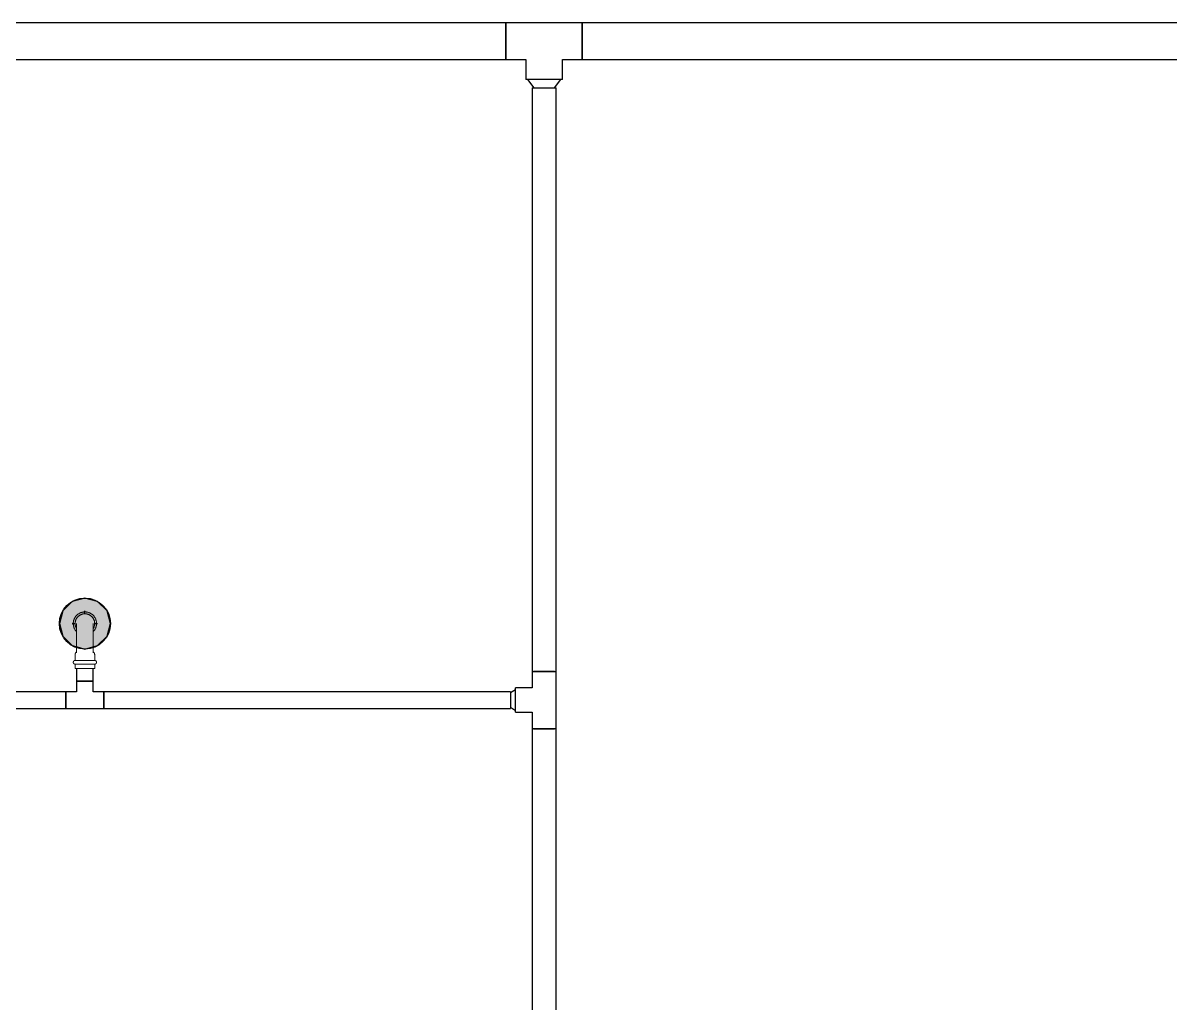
# Model space of a CAD drawing. Header units: inches. Extents: x -3327 to -1, y 8 to 1328.
# Drawn here: x -2009.5 to -1919.6, y 196.6 to 273.4 of the extents above; entities that cross this region are included whole.
import ezdxf

# ---------------------------------------------------------------- set-up
doc = ezdxf.new("R2010")
doc.units = ezdxf.units.IN
doc.header["$MEASUREMENT"] = 0
doc.layers.add('P-PIPE', color=3, linetype='Continuous', lineweight=9)
doc.layers.add('X - REF - FP', color=7, linetype='Continuous', true_color=0xb90000)

# ---------------------------------------------------------------- blocks, each defined once
blk = doc.blocks.new('Victaulic-VicPress316-Elbow 90-45deg Style P568_P571 - Standard-V2-SECOND LEVEL')
at = {"layer": 'P-PIPE'}
for p, q in [((-3203.704, 731.097), (-3203.704, 730.203)), ((-3202.389, 730.206), (-3202.389, 731.097)), ((-3203.813, 730.051), (-3203.813, 729.6)), ((-3203.046, 729.6), (-3203.813, 729.6)), ((-3203.813, 729.309), (-3203.813, 728.97)), ((-3203.046, 729.309), (-3203.813, 729.309)), ((-3202.28, 729.6), (-3203.046, 729.6)), ((-3202.28, 729.309), (-3203.046, 729.309)), ((-3202.28, 729.6), (-3202.28, 730.051)), ((-3202.28, 728.97), (-3202.28, 729.309)), ((-3203.813, 728.97), (-3203.046, 728.97)), ((-3203.046, 728.97), (-3202.28, 728.97))]:
    blk.add_line(p, q, dxfattribs=at)
at = {"layer": 'P-PIPE', "flags": 128}
for points in [[(-3203.046, 733.402), (-3203.083, 733.401), (-3203.119, 733.399), (-3203.155, 733.395), (-3203.191, 733.39), (-3203.227, 733.384), (-3203.263, 733.376), (-3203.298, 733.366), (-3203.333, 733.356), (-3203.367, 733.344), (-3203.401, 733.33), (-3203.434, 733.315), (-3203.467, 733.299), (-3203.499, 733.281), (-3203.53, 733.263), (-3203.561, 733.243), (-3203.591, 733.222), (-3203.619, 733.199), (-3203.647, 733.176), (-3203.674, 733.151), (-3203.7, 733.125), (-3203.725, 733.099), (-3203.749, 733.071), (-3203.772, 733.043), (-3203.793, 733.013), (-3203.813, 732.983), (-3203.833, 732.952), (-3203.85, 732.92), (-3203.867, 732.887), (-3203.882, 732.854), (-3203.896, 732.82), (-3203.909, 732.786), (-3203.92, 732.751), (-3203.93, 732.716), (-3203.938, 732.681), (-3203.945, 732.645), (-3203.95, 732.609), (-3203.954, 732.573), (-3203.957, 732.536), (-3203.958, 732.5), (-3203.958, 732.463), (-3203.956, 732.427), (-3203.953, 732.391), (-3203.948, 732.354), (-3203.942, 732.318), (-3203.934, 732.283), (-3203.925, 732.247), (-3203.915, 732.212), (-3203.903, 732.178), (-3203.89, 732.144), (-3203.875, 732.11), (-3203.859, 732.078), (-3203.842, 732.045), (-3203.824, 732.014), (-3203.804, 731.983), (-3203.783, 731.953), (-3203.761, 731.924), (-3203.738, 731.896), (-3203.714, 731.869)], [(-3203.046, 733.257), (-3203.077, 733.256), (-3203.107, 733.254), (-3203.138, 733.251), (-3203.168, 733.247), (-3203.198, 733.241), (-3203.228, 733.235), (-3203.258, 733.227), (-3203.287, 733.218), (-3203.316, 733.207), (-3203.345, 733.196), (-3203.373, 733.183), (-3203.4, 733.17), (-3203.427, 733.155), (-3203.453, 733.139), (-3203.479, 733.123), (-3203.504, 733.105), (-3203.528, 733.086), (-3203.551, 733.066), (-3203.574, 733.046), (-3203.596, 733.024), (-3203.617, 733.002), (-3203.637, 732.978), (-3203.656, 732.954), (-3203.674, 732.93), (-3203.691, 732.904), (-3203.707, 732.878), (-3203.722, 732.851), (-3203.736, 732.824), (-3203.749, 732.796), (-3203.76, 732.768), (-3203.771, 732.739), (-3203.78, 732.71), (-3203.789, 732.68), (-3203.796, 732.65), (-3203.801, 732.62), (-3203.806, 732.59), (-3203.809, 732.559), (-3203.812, 732.529), (-3203.812, 732.498), (-3203.812, 732.468), (-3203.811, 732.437), (-3203.808, 732.406), (-3203.804, 732.376), (-3203.799, 732.346), (-3203.792, 732.316), (-3203.785, 732.286), (-3203.776, 732.257), (-3203.766, 732.228), (-3203.755, 732.199), (-3203.743, 732.171), (-3203.73, 732.143), (-3203.715, 732.116), (-3203.704, 732.096)], [(-3202.389, 731.858), (-3202.367, 731.881), (-3202.343, 731.909), (-3202.32, 731.937), (-3202.299, 731.967), (-3202.279, 731.997), (-3202.26, 732.028), (-3202.242, 732.06), (-3202.225, 732.093), (-3202.21, 732.126), (-3202.196, 732.16), (-3202.183, 732.194), (-3202.172, 732.229), (-3202.163, 732.264), (-3202.154, 732.299), (-3202.147, 732.335), (-3202.142, 732.371), (-3202.138, 732.407), (-3202.135, 732.444), (-3202.134, 732.48), (-3202.134, 732.517), (-3202.136, 732.553), (-3202.139, 732.589), (-3202.144, 732.626), (-3202.15, 732.662), (-3202.158, 732.697), (-3202.167, 732.733), (-3202.177, 732.768), (-3202.189, 732.802), (-3202.202, 732.836), (-3202.217, 732.87), (-3202.233, 732.902), (-3202.25, 732.935), (-3202.268, 732.966), (-3202.288, 732.997), (-3202.309, 733.027), (-3202.331, 733.056), (-3202.354, 733.084), (-3202.378, 733.111), (-3202.404, 733.137), (-3202.43, 733.163), (-3202.457, 733.187), (-3202.486, 733.21), (-3202.515, 733.231), (-3202.545, 733.252), (-3202.576, 733.271), (-3202.608, 733.29), (-3202.64, 733.307), (-3202.673, 733.322), (-3202.706, 733.336), (-3202.741, 733.349), (-3202.775, 733.361), (-3202.81, 733.371), (-3202.846, 733.38), (-3202.881, 733.387), (-3202.917, 733.393), (-3202.954, 733.397), (-3202.99, 733.4), (-3203.026, 733.402), (-3203.046, 733.402)], [(-3202.385, 732.102), (-3202.37, 732.129), (-3202.356, 732.156), (-3202.343, 732.184), (-3202.332, 732.212), (-3202.321, 732.241), (-3202.312, 732.27), (-3202.304, 732.3), (-3202.297, 732.33), (-3202.291, 732.36), (-3202.286, 732.39), (-3202.283, 732.421), (-3202.281, 732.451), (-3202.28, 732.482), (-3202.28, 732.512), (-3202.281, 732.543), (-3202.284, 732.574), (-3202.288, 732.604), (-3202.293, 732.634), (-3202.3, 732.664), (-3202.307, 732.694), (-3202.316, 732.723), (-3202.326, 732.752), (-3202.337, 732.781), (-3202.349, 732.809), (-3202.362, 732.837), (-3202.377, 732.864), (-3202.392, 732.89), (-3202.409, 732.916), (-3202.426, 732.941), (-3202.445, 732.966), (-3202.464, 732.989), (-3202.485, 733.012), (-3202.506, 733.034), (-3202.528, 733.055), (-3202.551, 733.075), (-3202.575, 733.095), (-3202.6, 733.113), (-3202.625, 733.13), (-3202.651, 733.147), (-3202.677, 733.162), (-3202.705, 733.176), (-3202.732, 733.189), (-3202.761, 733.201), (-3202.789, 733.212), (-3202.818, 733.222), (-3202.848, 733.23), (-3202.878, 733.238), (-3202.908, 733.244), (-3202.938, 733.249), (-3202.968, 733.253), (-3202.999, 733.255), (-3203.029, 733.256), (-3203.046, 733.257)], [(-3203.704, 732.49), (-3203.704, 732.489), (-3203.704, 732.486), (-3203.704, 732.48), (-3203.704, 732.472), (-3203.704, 732.462), (-3203.704, 732.45), (-3203.704, 732.436), (-3203.704, 732.419), (-3203.704, 732.401), (-3203.704, 732.38), (-3203.704, 732.357), (-3203.704, 732.333), (-3203.704, 732.306), (-3203.704, 732.277), (-3203.704, 732.247), (-3203.704, 732.214), (-3203.704, 732.18), (-3203.704, 732.144), (-3203.704, 732.107), (-3203.704, 732.068), (-3203.704, 732.027), (-3203.704, 731.985), (-3203.704, 731.941), (-3203.704, 731.896), (-3203.704, 731.85), (-3203.704, 731.802), (-3203.704, 731.754), (-3203.704, 731.704), (-3203.704, 731.653), (-3203.704, 731.602), (-3203.704, 731.549), (-3203.704, 731.496), (-3203.704, 731.443), (-3203.704, 731.388), (-3203.704, 731.334), (-3203.704, 731.279), (-3203.704, 731.223), (-3203.704, 731.168), (-3203.704, 731.112), (-3203.704, 731.097)], [(-3202.389, 731.097), (-3202.389, 731.153), (-3202.389, 731.208), (-3202.389, 731.264), (-3202.389, 731.319), (-3202.389, 731.374), (-3202.389, 731.428), (-3202.389, 731.482), (-3202.389, 731.535), (-3202.389, 731.588), (-3202.389, 731.639), (-3202.389, 731.69), (-3202.389, 731.74), (-3202.389, 731.789), (-3202.389, 731.837), (-3202.389, 731.884), (-3202.389, 731.929), (-3202.389, 731.973), (-3202.389, 732.016), (-3202.389, 732.057), (-3202.389, 732.096), (-3202.389, 732.134), (-3202.389, 732.171), (-3202.389, 732.205), (-3202.389, 732.238), (-3202.389, 732.269), (-3202.389, 732.298), (-3202.389, 732.326), (-3202.389, 732.351), (-3202.389, 732.374), (-3202.389, 732.395), (-3202.389, 732.414), (-3202.389, 732.432), (-3202.389, 732.446), (-3202.389, 732.459), (-3202.389, 732.47), (-3202.389, 732.478), (-3202.389, 732.484), (-3202.389, 732.488), (-3202.389, 732.49), (-3202.389, 732.49)], [(-3203.813, 730.051), (-3203.812, 730.062), (-3203.812, 730.073), (-3203.811, 730.084), (-3203.809, 730.094), (-3203.807, 730.105), (-3203.805, 730.116), (-3203.802, 730.126), (-3203.799, 730.137), (-3203.795, 730.147), (-3203.791, 730.157), (-3203.787, 730.167), (-3203.782, 730.177), (-3203.777, 730.186), (-3203.771, 730.196), (-3203.765, 730.205), (-3203.759, 730.214), (-3203.752, 730.222), (-3203.745, 730.231), (-3203.738, 730.239), (-3203.73, 730.246), (-3203.722, 730.254), (-3203.714, 730.261), (-3203.705, 730.268), (-3203.704, 730.269)], [(-3202.389, 730.269), (-3202.38, 730.262), (-3202.372, 730.255), (-3202.364, 730.248), (-3202.356, 730.24), (-3202.348, 730.232), (-3202.341, 730.224), (-3202.335, 730.215), (-3202.328, 730.207), (-3202.322, 730.197), (-3202.317, 730.188), (-3202.311, 730.179), (-3202.306, 730.169), (-3202.302, 730.159), (-3202.298, 730.149), (-3202.294, 730.139), (-3202.291, 730.128), (-3202.288, 730.118), (-3202.285, 730.107), (-3202.283, 730.096), (-3202.282, 730.086), (-3202.281, 730.075), (-3202.28, 730.064), (-3202.28, 730.053), (-3202.28, 730.051)], [(-3203.813, 729.309), (-3203.818, 729.309), (-3203.824, 729.309), (-3203.83, 729.31), (-3203.836, 729.31), (-3203.841, 729.311), (-3203.847, 729.313), (-3203.853, 729.314), (-3203.858, 729.316), (-3203.864, 729.318), (-3203.869, 729.32), (-3203.875, 729.322), (-3203.88, 729.325), (-3203.885, 729.328), (-3203.89, 729.331), (-3203.895, 729.334), (-3203.899, 729.337), (-3203.904, 729.341), (-3203.908, 729.345), (-3203.913, 729.349), (-3203.917, 729.353), (-3203.921, 729.357), (-3203.925, 729.361), (-3203.928, 729.366), (-3203.932, 729.371), (-3203.935, 729.375), (-3203.938, 729.38), (-3203.941, 729.385), (-3203.944, 729.391), (-3203.946, 729.396), (-3203.948, 729.401), (-3203.95, 729.407), (-3203.952, 729.412), (-3203.953, 729.418), (-3203.955, 729.424), (-3203.956, 729.429), (-3203.957, 729.435), (-3203.957, 729.441), (-3203.958, 729.447), (-3203.958, 729.452), (-3203.958, 729.458), (-3203.958, 729.464), (-3203.957, 729.47), (-3203.956, 729.476), (-3203.955, 729.481), (-3203.954, 729.487), (-3203.953, 729.493), (-3203.951, 729.498), (-3203.949, 729.504), (-3203.947, 729.509), (-3203.945, 729.515), (-3203.942, 729.52), (-3203.94, 729.525), (-3203.937, 729.53), (-3203.934, 729.535), (-3203.93, 729.54), (-3203.927, 729.544), (-3203.923, 729.549), (-3203.919, 729.553), (-3203.915, 729.557), (-3203.911, 729.561), (-3203.906, 729.565), (-3203.902, 729.569), (-3203.897, 729.572), (-3203.892, 729.576), (-3203.888, 729.579), (-3203.882, 729.582), (-3203.877, 729.584), (-3203.872, 729.587), (-3203.867, 729.589), (-3203.861, 729.591), (-3203.856, 729.593), (-3203.85, 729.595), (-3203.845, 729.596), (-3203.839, 729.597), (-3203.833, 729.598), (-3203.827, 729.599), (-3203.821, 729.599), (-3203.816, 729.599), (-3203.813, 729.6)], [(-3203.046, 729.6), (-3203.077, 729.6), (-3203.107, 729.6), (-3203.138, 729.6), (-3203.168, 729.6), (-3203.198, 729.6), (-3203.228, 729.6), (-3203.258, 729.6), (-3203.287, 729.6), (-3203.316, 729.6), (-3203.345, 729.6), (-3203.373, 729.6), (-3203.4, 729.6), (-3203.427, 729.6), (-3203.453, 729.6), (-3203.479, 729.6), (-3203.504, 729.6), (-3203.528, 729.6), (-3203.551, 729.6), (-3203.574, 729.6), (-3203.596, 729.6), (-3203.617, 729.6), (-3203.637, 729.6), (-3203.656, 729.6), (-3203.674, 729.6), (-3203.691, 729.6), (-3203.707, 729.6), (-3203.722, 729.6), (-3203.736, 729.6), (-3203.749, 729.6), (-3203.76, 729.6), (-3203.771, 729.6), (-3203.78, 729.6), (-3203.789, 729.6), (-3203.796, 729.6), (-3203.801, 729.6), (-3203.806, 729.6), (-3203.809, 729.6), (-3203.812, 729.6), (-3203.812, 729.6), (-3203.813, 729.6)], [(-3203.813, 729.6), (-3203.812, 729.6), (-3203.81, 729.6), (-3203.807, 729.6), (-3203.803, 729.6), (-3203.797, 729.6), (-3203.791, 729.6), (-3203.783, 729.6), (-3203.774, 729.6)], [(-3203.771, 729.309), (-3203.78, 729.309), (-3203.789, 729.309), (-3203.796, 729.309), (-3203.801, 729.309), (-3203.806, 729.309), (-3203.809, 729.309), (-3203.812, 729.309), (-3203.812, 729.309), (-3203.813, 729.309)], [(-3203.813, 729.309), (-3203.812, 729.309), (-3203.81, 729.309), (-3203.807, 729.309), (-3203.803, 729.309), (-3203.797, 729.309), (-3203.791, 729.309), (-3203.783, 729.309), (-3203.774, 729.309), (-3203.763, 729.309), (-3203.752, 729.309), (-3203.74, 729.309), (-3203.726, 729.309), (-3203.711, 729.309), (-3203.695, 729.309), (-3203.679, 729.309), (-3203.661, 729.309), (-3203.642, 729.309), (-3203.622, 729.309), (-3203.602, 729.309), (-3203.58, 729.309), (-3203.558, 729.309), (-3203.534, 729.309), (-3203.51, 729.309), (-3203.486, 729.309), (-3203.46, 729.309), (-3203.434, 729.309), (-3203.407, 729.309), (-3203.38, 729.309), (-3203.352, 729.309), (-3203.324, 729.309), (-3203.295, 729.309), (-3203.266, 729.309), (-3203.236, 729.309), (-3203.206, 729.309), (-3203.176, 729.309), (-3203.146, 729.309), (-3203.116, 729.309), (-3203.085, 729.309), (-3203.054, 729.309), (-3203.046, 729.309)], [(-3202.28, 729.6), (-3202.28, 729.6), (-3202.282, 729.6), (-3202.285, 729.6), (-3202.289, 729.6), (-3202.295, 729.6), (-3202.302, 729.6), (-3202.309, 729.6), (-3202.318, 729.6), (-3202.329, 729.6), (-3202.34, 729.6), (-3202.353, 729.6), (-3202.366, 729.6), (-3202.381, 729.6), (-3202.397, 729.6), (-3202.413, 729.6), (-3202.431, 729.6), (-3202.45, 729.6), (-3202.47, 729.6), (-3202.49, 729.6), (-3202.512, 729.6), (-3202.534, 729.6), (-3202.558, 729.6), (-3202.582, 729.6), (-3202.606, 729.6), (-3202.632, 729.6), (-3202.658, 729.6), (-3202.685, 729.6), (-3202.712, 729.6), (-3202.74, 729.6), (-3202.768, 729.6), (-3202.797, 729.6), (-3202.826, 729.6), (-3202.856, 729.6), (-3202.886, 729.6), (-3202.916, 729.6), (-3202.946, 729.6), (-3202.977, 729.6), (-3203.007, 729.6), (-3203.038, 729.6), (-3203.046, 729.6)], [(-3203.046, 729.309), (-3203.015, 729.309), (-3202.985, 729.309), (-3202.954, 729.309), (-3202.924, 729.309), (-3202.894, 729.309), (-3202.864, 729.309), (-3202.834, 729.309), (-3202.805, 729.309), (-3202.776, 729.309), (-3202.748, 729.309), (-3202.72, 729.309), (-3202.692, 729.309), (-3202.665, 729.309), (-3202.639, 729.309), (-3202.613, 729.309), (-3202.588, 729.309), (-3202.564, 729.309), (-3202.541, 729.309), (-3202.518, 729.309), (-3202.496, 729.309), (-3202.475, 729.309), (-3202.455, 729.309), (-3202.436, 729.309), (-3202.418, 729.309), (-3202.401, 729.309), (-3202.385, 729.309), (-3202.37, 729.309), (-3202.356, 729.309), (-3202.343, 729.309), (-3202.332, 729.309), (-3202.321, 729.309), (-3202.312, 729.309), (-3202.304, 729.309), (-3202.297, 729.309), (-3202.291, 729.309), (-3202.286, 729.309), (-3202.283, 729.309), (-3202.281, 729.309), (-3202.28, 729.309), (-3202.28, 729.309)], [(-3202.321, 729.6), (-3202.312, 729.6), (-3202.304, 729.6), (-3202.297, 729.6), (-3202.291, 729.6), (-3202.286, 729.6), (-3202.283, 729.6), (-3202.281, 729.6), (-3202.28, 729.6), (-3202.28, 729.6)], [(-3202.28, 729.309), (-3202.28, 729.309), (-3202.282, 729.309), (-3202.285, 729.309), (-3202.289, 729.309), (-3202.295, 729.309), (-3202.302, 729.309), (-3202.309, 729.309), (-3202.318, 729.309)], [(-3202.28, 729.6), (-3202.274, 729.599), (-3202.268, 729.599), (-3202.262, 729.598), (-3202.256, 729.598), (-3202.251, 729.597), (-3202.245, 729.595), (-3202.239, 729.594), (-3202.234, 729.592), (-3202.228, 729.59), (-3202.223, 729.588), (-3202.218, 729.586), (-3202.212, 729.583), (-3202.207, 729.58), (-3202.202, 729.577), (-3202.197, 729.574), (-3202.193, 729.571), (-3202.188, 729.567), (-3202.184, 729.563), (-3202.179, 729.559), (-3202.175, 729.555), (-3202.171, 729.551), (-3202.167, 729.547), (-3202.164, 729.542), (-3202.16, 729.537), (-3202.157, 729.533), (-3202.154, 729.528), (-3202.151, 729.523), (-3202.149, 729.517), (-3202.146, 729.512), (-3202.144, 729.507), (-3202.142, 729.501), (-3202.14, 729.496), (-3202.139, 729.49), (-3202.137, 729.484), (-3202.136, 729.479), (-3202.135, 729.473), (-3202.135, 729.467), (-3202.134, 729.461), (-3202.134, 729.456), (-3202.134, 729.45), (-3202.134, 729.444), (-3202.135, 729.438), (-3202.136, 729.432), (-3202.137, 729.427), (-3202.138, 729.421), (-3202.139, 729.415), (-3202.141, 729.41), (-3202.143, 729.404), (-3202.145, 729.399), (-3202.147, 729.393), (-3202.15, 729.388), (-3202.152, 729.383), (-3202.155, 729.378), (-3202.159, 729.373), (-3202.162, 729.368), (-3202.165, 729.364), (-3202.169, 729.359), (-3202.173, 729.355), (-3202.177, 729.351), (-3202.181, 729.347), (-3202.186, 729.343), (-3202.19, 729.339), (-3202.195, 729.336), (-3202.2, 729.332), (-3202.205, 729.329), (-3202.21, 729.326), (-3202.215, 729.324), (-3202.22, 729.321), (-3202.225, 729.319), (-3202.231, 729.317), (-3202.236, 729.315), (-3202.242, 729.313), (-3202.248, 729.312), (-3202.253, 729.311), (-3202.259, 729.31), (-3202.265, 729.309), (-3202.271, 729.309), (-3202.276, 729.309), (-3202.28, 729.309)]]:
    blk.add_lwpolyline(points, dxfattribs=at)

msp = doc.modelspace()

# ---------------------------------------------------------------- hatches: boundary and pattern name
at = {"layer": 'X - REF - FP'}
h = msp.add_hatch(color=256, dxfattribs=at)
edge = h.paths.add_edge_path(flags=0)
edge.add_arc((-2004.625, 226.365), 2, 0, 360)
msp.add_hatch(color=256, dxfattribs=at).paths.add_polyline_path([(-2004.625, 224.365), (-2003.625, 224.633), (-2002.893, 225.365), (-2002.625, 226.365), (-2002.893, 227.365), (-2003.625, 228.097), (-2004.625, 228.365), (-2005.625, 228.097), (-2006.357, 227.365), (-2006.625, 226.365), (-2006.357, 225.365), (-2005.625, 224.633), (-2005.041, 224.476)], flags=0)

# ---------------------------------------------------------------- linework, layer by layer
for p, q in [((-1971.617, 273.437), (-2286.633, 273.437)), ((-1965.633, 273.437), (-1971.617, 273.437)), ((-1971.617, 273.437), (-1971.617, 271.281)), ((-1971.617, 273.245), (-1971.617, 273.388)), ((-1850.617, 273.437), (-1965.633, 273.437)), ((-1965.633, 271.281), (-1965.633, 273.437)), ((-1965.633, 273.388), (-1965.633, 273.245)), ((-1971.617, 273.017), (-1971.617, 273.244)), ((-1971.617, 272.719), (-1971.617, 273.016)), ((-1971.617, 272.372), (-1971.617, 272.719)), ((-1965.633, 273.244), (-1965.633, 273.017)), ((-1965.633, 273.016), (-1965.633, 272.719)), ((-1965.633, 272.719), (-1965.633, 272.372)), ((-1971.617, 271.628), (-1971.617, 272.372)), ((-1971.617, 271.281), (-1971.617, 271.628)), ((-1965.633, 272.372), (-1965.633, 271.628)), ((-1965.633, 271.628), (-1965.633, 271.281)), ((-1971.617, 270.984), (-1971.617, 271.281)), ((-1971.617, 271.281), (-1971.617, 270.562)), ((-1971.617, 270.756), (-1971.617, 270.983)), ((-1971.617, 270.612), (-1971.617, 270.755)), ((-1965.633, 271.281), (-1965.633, 270.984)), ((-1965.633, 270.562), (-1965.633, 271.281)), ((-1965.633, 270.983), (-1965.633, 270.756)), ((-1965.633, 270.755), (-1965.633, 270.612)), ((-2286.633, 270.562), (-1971.617, 270.562)), ((-1971.617, 270.563), (-1970.062, 270.563)), ((-1970.062, 270.563), (-1970.062, 269.008)), ((-1967.188, 270.563), (-1965.633, 270.563)), ((-1967.188, 269.008), (-1967.188, 270.563)), ((-1965.633, 270.562), (-1850.617, 270.562)), ((-1967.188, 269.008), (-1970.062, 269.008)), ((-1969.938, 269.008), (-1969.438, 268.352)), ((-1967.813, 268.352), (-1967.313, 269.008)), ((-1969.575, 268.352), (-1969.575, 222.609)), ((-1969.575, 268.352), (-1967.675, 268.352)), ((-1967.675, 222.609), (-1967.675, 268.352)), ((-2005.625, 228.097), (-2006.357, 227.365)), ((-2004.625, 228.365), (-2005.625, 228.097)), ((-2003.625, 228.097), (-2004.625, 228.365)), ((-2002.893, 227.365), (-2003.625, 228.097)), ((-2006.357, 227.365), (-2006.625, 226.365)), ((-2004.625, 227.103), (-2004.625, 227.365)), ((-2002.625, 226.365), (-2002.893, 227.365)), ((-2006.625, 226.365), (-2006.357, 225.365)), ((-2005.625, 226.365), (-2005.361, 226.365)), ((-2003.889, 226.365), (-2003.625, 226.365)), ((-2002.893, 225.365), (-2002.625, 226.365)), ((-2006.357, 225.365), (-2005.625, 224.633)), ((-2003.625, 224.633), (-2002.893, 225.365)), ((-2005.625, 224.633), (-2005.041, 224.476)), ((-2005.041, 224.476), (-2004.625, 224.365)), ((-2004.625, 224.365), (-2003.625, 224.633)), ((-2005.283, 222.845), (-2005.283, 221.861)), ((-2003.968, 221.861), (-2003.968, 222.845)), ((-1969.576, 222.609), (-1969.576, 221.316)), ((-1969.576, 222.609), (-1967.674, 222.609)), ((-1969.297, 222.609), (-1969.448, 222.609)), ((-1969.1, 222.609), (-1969.297, 222.609)), ((-1968.871, 222.609), (-1969.1, 222.609)), ((-1968.379, 222.609), (-1968.871, 222.609)), ((-1968.15, 222.609), (-1968.379, 222.609)), ((-1967.953, 222.609), (-1968.15, 222.609)), ((-1967.802, 222.609), (-1967.953, 222.609)), ((-1967.674, 218.121), (-1967.674, 222.609)), ((-2003.968, 221.861), (-2005.283, 221.861)), ((-2005.282, 221.861), (-2005.282, 221.022)), ((-2005.282, 221.861), (-2005.26, 221.861)), ((-2005.26, 221.861), (-2005.194, 221.861)), ((-2005.194, 221.861), (-2005.09, 221.861)), ((-2005.09, 221.861), (-2004.954, 221.861)), ((-2004.954, 221.861), (-2004.795, 221.861)), ((-2004.795, 221.861), (-2004.455, 221.861)), ((-2004.455, 221.861), (-2004.296, 221.861)), ((-2004.296, 221.861), (-2004.16, 221.861)), ((-2004.16, 221.861), (-2004.056, 221.861)), ((-2004.056, 221.861), (-2003.99, 221.861)), ((-2003.99, 221.861), (-2003.968, 221.861)), ((-2003.968, 221.022), (-2003.968, 221.861)), ((-1969.576, 221.316), (-1970.869, 221.316)), ((-1970.869, 219.414), (-1970.869, 221.316)), ((-2006.121, 221.022), (-2064.105, 221.022)), ((-2005.282, 221.022), (-2006.121, 221.022)), ((-2006.121, 221), (-2006.121, 221.022)), ((-2006.121, 221.022), (-2006.121, 219.707)), ((-2006.121, 220.934), (-2006.121, 221)), ((-2006.121, 220.83), (-2006.121, 220.934)), ((-2006.121, 220.694), (-2006.121, 220.83)), ((-2006.121, 220.535), (-2006.121, 220.694)), ((-2006.121, 220.195), (-2006.121, 220.535)), ((-2003.129, 221.022), (-2003.968, 221.022)), ((-1971.275, 221.022), (-2003.129, 221.022)), ((-2003.129, 219.707), (-2003.129, 221.022)), ((-2003.129, 221.022), (-2003.129, 221)), ((-2003.129, 221), (-2003.129, 220.934)), ((-2003.129, 220.934), (-2003.129, 220.83)), ((-2003.129, 220.83), (-2003.129, 220.694)), ((-2003.129, 220.694), (-2003.129, 220.535)), ((-2003.129, 220.535), (-2003.129, 220.195)), ((-1970.869, 221.177), (-1971.275, 220.927)), ((-1971.275, 221.022), (-1971.275, 219.707)), ((-2064.105, 219.707), (-2006.121, 219.707)), ((-2006.121, 220.036), (-2006.121, 220.195)), ((-2006.121, 219.9), (-2006.121, 220.036)), ((-2006.121, 219.796), (-2006.121, 219.9)), ((-2006.121, 219.73), (-2006.121, 219.796)), ((-2006.121, 219.707), (-2006.121, 219.73)), ((-2006.121, 219.707), (-2003.129, 219.707)), ((-2003.129, 220.195), (-2003.129, 220.036)), ((-2003.129, 220.036), (-2003.129, 219.9)), ((-2003.129, 219.9), (-2003.129, 219.796)), ((-2003.129, 219.796), (-2003.129, 219.73)), ((-2003.129, 219.73), (-2003.129, 219.707)), ((-2003.129, 219.707), (-1971.275, 219.707)), ((-1971.275, 219.802), (-1970.869, 219.552)), ((-1970.869, 219.414), (-1969.576, 219.414)), ((-1969.576, 219.414), (-1969.576, 218.121)), ((-1967.674, 218.121), (-1969.576, 218.121)), ((-1969.575, 218.121), (-1969.575, 164.109)), ((-1969.448, 218.121), (-1969.297, 218.121)), ((-1969.297, 218.121), (-1969.1, 218.121)), ((-1969.1, 218.121), (-1968.871, 218.121)), ((-1968.871, 218.121), (-1968.379, 218.121)), ((-1968.379, 218.121), (-1968.15, 218.121)), ((-1968.15, 218.121), (-1967.953, 218.121)), ((-1967.953, 218.121), (-1967.802, 218.121)), ((-1967.675, 164.109), (-1967.675, 218.121))]:
    msp.add_line(p, q, dxfattribs=at)
msp.add_circle((-2004.625, 226.365), 2, dxfattribs=at)

# ---------------------------------------------------------------- block references
msp.add_blockref('Victaulic-VicPress316-Elbow 90-45deg Style P568_P571 - Standard-V2-SECOND LEVEL', (1198.421, -506.125), dxfattribs=at)

doc.saveas('drawing.dxf')
